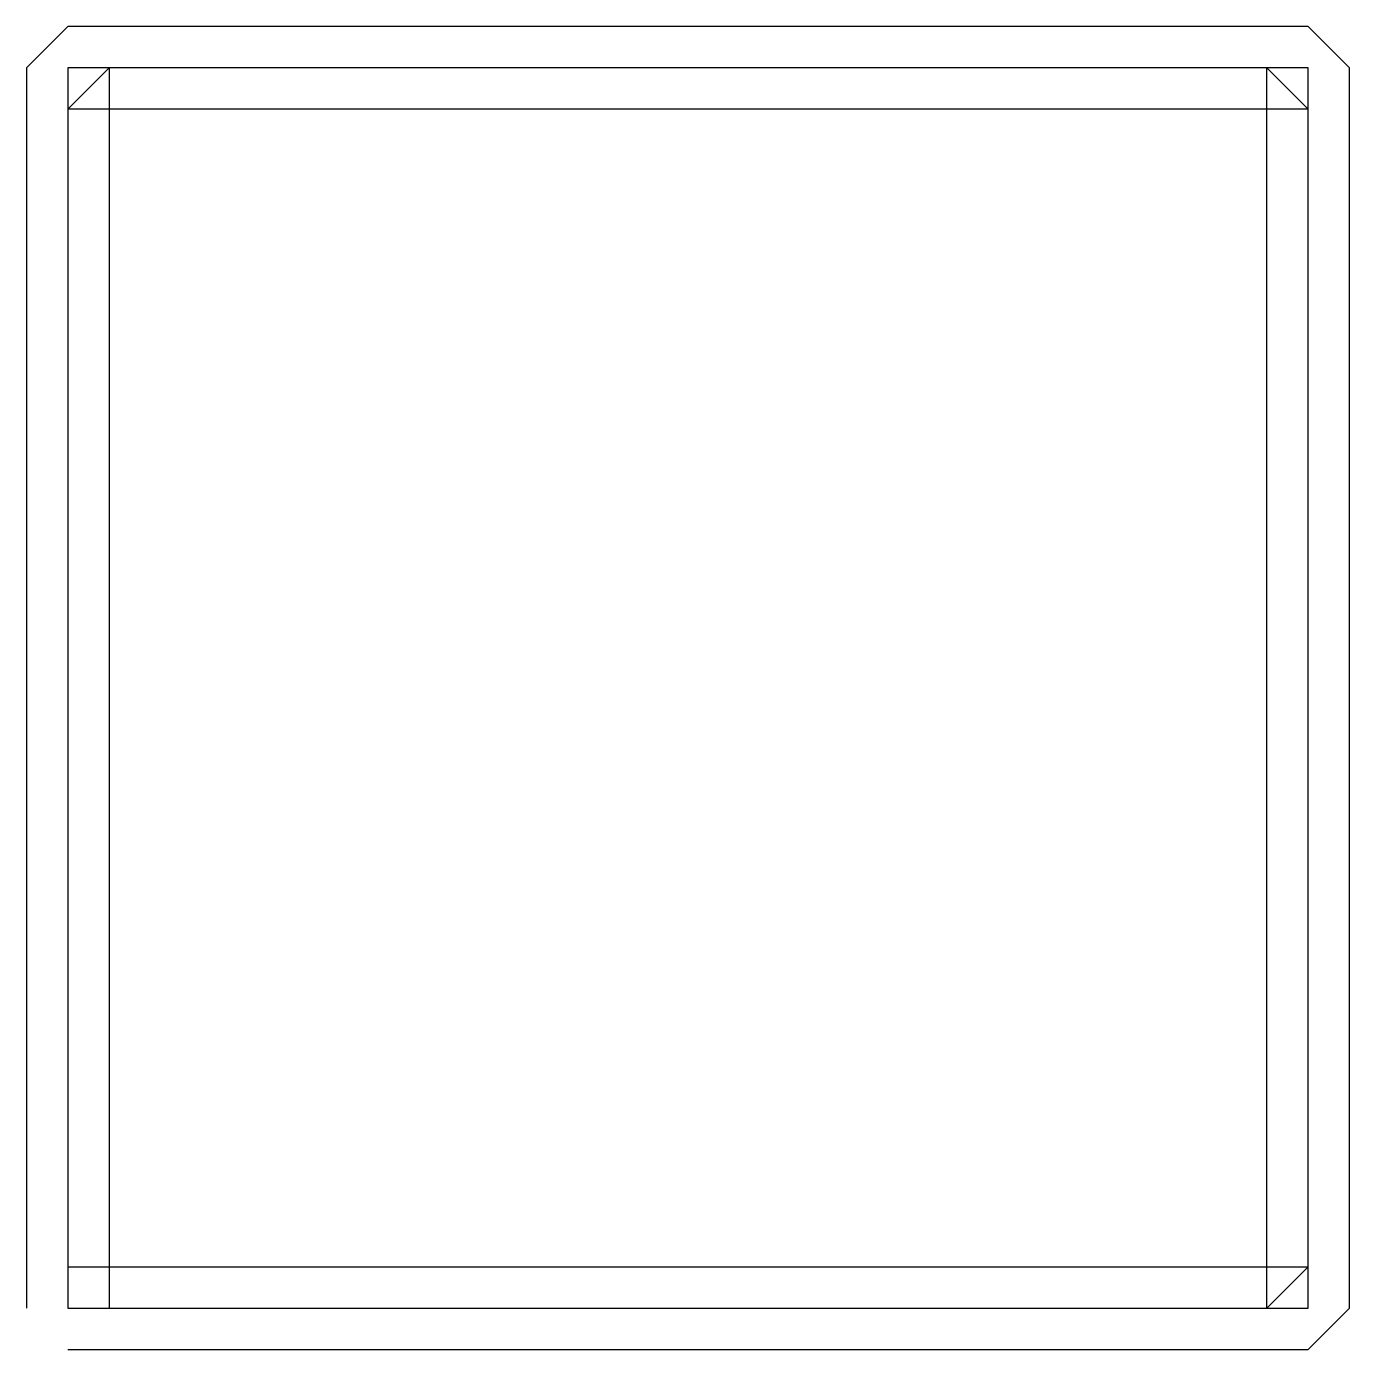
# Model space of a CAD drawing. Header units: millimetres. Extents: x 50 to 370, y -370 to -50.
import ezdxf

# ---------------------------------------------------------------- set-up
doc = ezdxf.new("R2010")
doc.units = ezdxf.units.MM
doc.layers.add('LINE_CENTER', color=1, linetype='CONTINUOUS')
doc.layers.add('LINE_EDGE', color=7, linetype='CONTINUOUS')

msp = doc.modelspace()

# ---------------------------------------------------------------- linework, layer by layer
at = {"layer": 'LINE_CENTER'}
for p, q in [((360, -60), (60, -60)), ((60, -60), (60, -360)), ((360, -360), (360, -60)), ((60, -360), (360, -360))]:
    msp.add_line(p, q, dxfattribs=at)
at = {"layer": 'LINE_EDGE'}
for p, q in [((60, -50), (50, -60)), ((360, -50), (60, -50)), ((370, -60), (360, -50)), ((50, -60), (50, -360)), ((60, -70), (70, -60)), ((70, -60), (70, -360)), ((350, -360), (350, -60)), ((350, -60), (360, -70)), ((370, -360), (370, -60)), ((360, -70), (60, -70)), ((60, -350), (360, -350)), ((360, -350), (350, -360)), ((360, -370), (370, -360)), ((60, -370), (360, -370))]:
    msp.add_line(p, q, dxfattribs=at)

doc.saveas('drawing.dxf')
